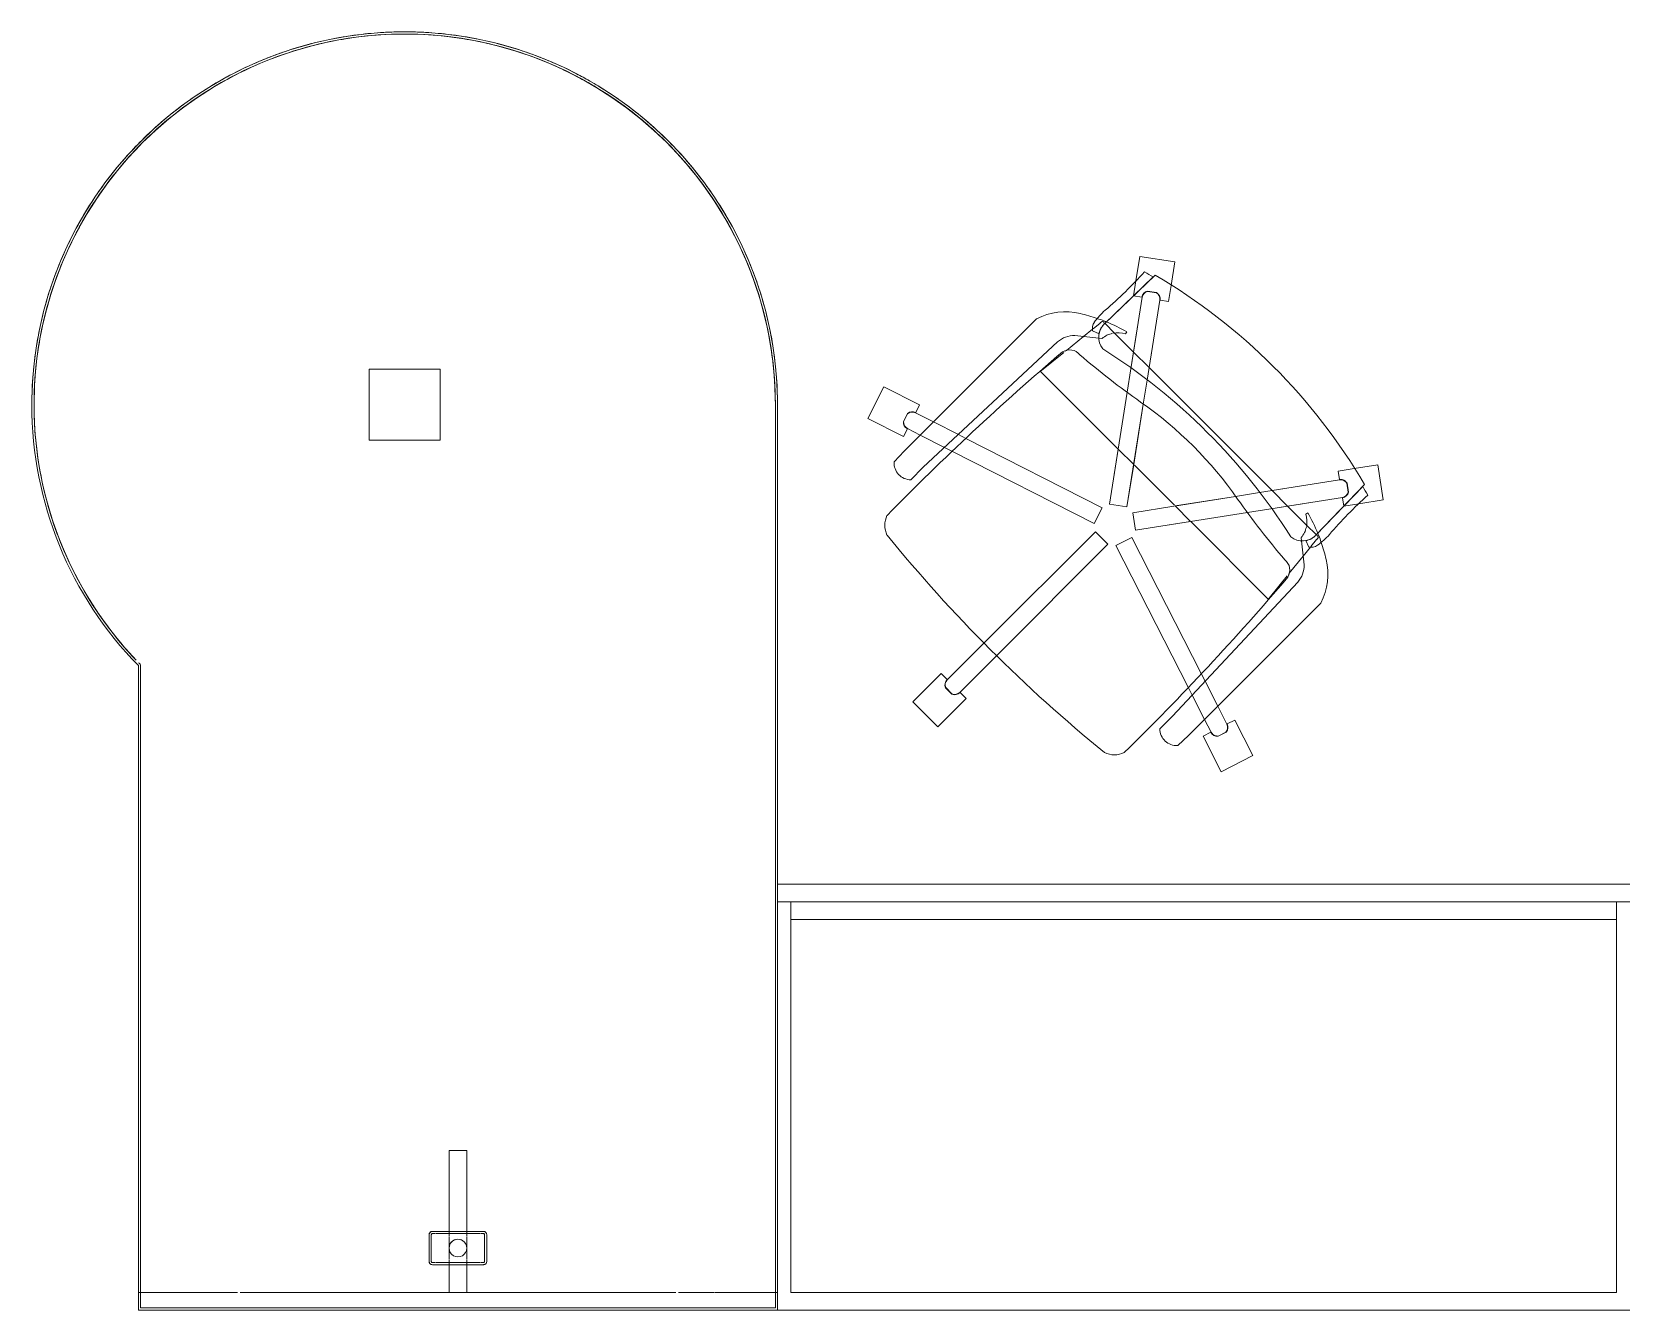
# Model space of a CAD drawing. Header units: inches. Extents: x 0 to 2535, y 0 to 2052.
# Drawn here: x 2379.5 to 2469.2, y 1149.4 to 1221.4 of the extents above; entities that cross this region are included whole.
import ezdxf

# ---------------------------------------------------------------- set-up
doc = ezdxf.new("R2010")
doc.units = ezdxf.units.IN
doc.header["$MEASUREMENT"] = 0
doc.layers.add('I-FURN', color=30, linetype='Continuous', lineweight=9)
doc.layers.add('I-FURN-PNLS', color=30, linetype='Continuous', lineweight=9)

# ---------------------------------------------------------------- blocks, each defined once
blk = doc.blocks.new('Zira Wksta 12 - Type 1-V59-Level 07  POWER _ SIGNAL')
at = {"layer": 'I-FURN'}
for p, q in [((-45.633, 70.112), (-47.609, 69.799)), ((-45.633, 70.112), (-47.609, 69.799)), ((-45.415, 68.734), (-45.633, 70.112)), ((-45.415, 68.734), (-45.633, 70.112)), ((-47.609, 69.799), (-47.399, 68.471)), ((-47.609, 69.799), (-47.399, 68.471)), ((-43.651, 66.325), (-46.501, 69.06)), ((-47.399, 68.471), (-47.257, 67.577)), ((-47.399, 68.471), (-47.257, 67.577)), ((-46.583, 68.074), (-46.075, 68.154)), ((-46.583, 68.074), (-46.075, 68.154)), ((-46.081, 68.143), (-46.575, 68.065)), ((-46.081, 68.143), (-46.575, 68.065)), ((-46.394, 68.957), (-43.651, 66.325)), ((-45.281, 67.89), (-45.415, 68.734)), ((-45.281, 67.89), (-45.415, 68.734)), ((-47.257, 67.577), (-46.78, 67.652)), ((-47.257, 67.577), (-46.78, 67.652)), ((-46.763, 67.655), (-46.161, 63.855)), ((-46.763, 67.655), (-46.047, 63.134)), ((-45.287, 64.729), (-45.775, 67.812)), ((-45.137, 63.781), (-45.775, 67.812)), ((-45.759, 67.814), (-45.282, 67.89)), ((-45.759, 67.814), (-45.282, 67.89)), ((-43.686, 66.33), (-44.221, 65.795)), ((-43.573, 66.443), (-43.625, 66.391)), ((-43.412, 66.366), (-43.543, 66.473)), ((-43.008, 66.039), (-43.404, 66.36)), ((-32.372, 59.148), (-39.824, 66.601)), ((-44.221, 65.795), (-45.287, 64.729)), ((-44.911, 65.864), (-44.829, 65.748)), ((-43.495, 65.495), (-43.337, 65.512)), ((-43.344, 65.751), (-42.982, 65.92)), ((-43.337, 65.512), (-41.988, 65.655)), ((-42.471, 65.604), (-42.972, 66.01)), ((-41.503, 64.82), (-42.471, 65.604)), ((-45.287, 64.729), (-46.161, 63.855)), ((-45.137, 63.781), (-45.287, 64.729)), ((-41.444, 64.772), (-41.503, 64.82)), ((-40.105, 63.688), (-41.358, 64.703)), ((-41.002, 65.293), (-33.448, 58.237)), ((-46.161, 63.855), (-53.093, 56.923)), ((-46.161, 63.855), (-46.047, 63.134)), ((-44.93, 62.472), (-45.137, 63.781)), ((-44.93, 62.472), (-45.137, 63.781)), ((-44.399, 59.288), (-40.049, 63.638)), ((-40.046, 63.641), (-40.105, 63.688)), ((-46.047, 63.134), (-45.835, 61.796)), ((-46.047, 63.134), (-45.835, 61.796)), ((-31.233, 62.774), (-33.237, 61.753)), ((-31.233, 62.774), (-33.237, 61.753)), ((-30.325, 60.992), (-31.233, 62.774)), ((-30.325, 60.992), (-31.233, 62.774)), ((-44.422, 59.265), (-44.93, 62.472)), ((-43.93, 56.159), (-44.93, 62.472)), ((-45.835, 61.796), (-45.296, 58.391)), ((-45.835, 61.796), (-45.29, 58.355)), ((-33.01, 61.308), (-34.018, 60.794)), ((-33.01, 61.308), (-34.018, 60.794)), ((-33.237, 61.753), (-33.018, 61.323)), ((-33.237, 61.753), (-33.018, 61.323)), ((-32.336, 60.809), (-32.563, 61.255)), ((-32.336, 60.809), (-32.563, 61.255)), ((-32.557, 61.266), (-32.323, 60.808)), ((-32.557, 61.266), (-32.323, 60.808)), ((-32.329, 59.971), (-30.325, 60.992)), ((-32.329, 59.971), (-30.325, 60.992)), ((-35.421, 60.079), (-35.851, 59.86)), ((-35.421, 60.079), (-35.851, 59.86)), ((-34.018, 60.794), (-35.421, 60.079)), ((-34.018, 60.794), (-35.421, 60.079)), ((-34.643, 59.353), (-33.274, 60.051)), ((-34.643, 59.353), (-33.274, 60.051)), ((-33.274, 60.051), (-32.556, 60.416)), ((-33.274, 60.051), (-32.556, 60.416)), ((-32.549, 60.401), (-32.329, 59.971)), ((-32.549, 60.401), (-32.329, 59.971)), ((-45.296, 58.391), (-44.422, 59.265)), ((-43.93, 56.159), (-44.422, 59.265)), ((-35.851, 59.86), (-43.522, 55.951)), ((-35.851, 59.86), (-43.522, 55.951)), ((-35.095, 59.123), (-34.643, 59.353)), ((-35.095, 59.123), (-34.643, 59.353)), ((-59.037, 58.371), (-59.35, 56.395)), ((-59.037, 58.371), (-59.35, 56.395)), ((-57.709, 58.16), (-59.037, 58.371)), ((-57.709, 58.16), (-59.037, 58.371)), ((-47.593, 56.094), (-45.332, 58.354)), ((-45.284, 58.314), (-44.917, 56.003)), ((-45.284, 58.314), (-44.917, 56.003)), ((-43.068, 55.06), (-35.095, 59.123)), ((-43.068, 55.06), (-35.095, 59.123)), ((-31.802, 58.537), (-32.372, 59.148)), ((-56.815, 58.019), (-57.709, 58.16)), ((-56.815, 58.019), (-57.709, 58.16)), ((-53.093, 56.923), (-56.893, 57.525)), ((-52.373, 56.809), (-56.893, 57.525)), ((-56.891, 57.542), (-56.815, 58.019)), ((-56.891, 57.542), (-56.815, 58.019)), ((-33.448, 58.237), (-32.741, 57.53)), ((-58.298, 57.263), (-55.563, 54.413)), ((-55.563, 54.413), (-58.195, 57.155)), ((-57.392, 56.837), (-57.312, 57.345)), ((-57.392, 56.837), (-57.312, 57.345)), ((-57.303, 57.337), (-57.381, 56.843)), ((-57.303, 57.337), (-57.381, 56.843)), ((-57.128, 56.044), (-57.052, 56.52)), ((-57.128, 56.044), (-57.052, 56.52)), ((-57.05, 56.537), (-53.967, 56.049)), ((-57.05, 56.537), (-53.02, 55.899)), ((-53.093, 56.923), (-53.967, 56.049)), ((-52.373, 56.809), (-53.093, 56.923)), ((-51.034, 56.597), (-52.373, 56.809)), ((-51.034, 56.597), (-52.373, 56.809)), ((-47.629, 56.058), (-51.034, 56.597)), ((-45.241, 55.679), (-51.034, 56.597)), ((-59.35, 56.395), (-57.972, 56.177)), ((-59.35, 56.395), (-57.972, 56.177)), ((-57.972, 56.177), (-57.128, 56.043)), ((-57.972, 56.177), (-57.128, 56.043)), ((-54.986, 55.591), (-55.102, 55.672)), ((-53.967, 56.049), (-55.033, 54.983)), ((-53.967, 56.049), (-53.02, 55.899)), ((-53.02, 55.899), (-51.71, 55.691)), ((-53.02, 55.899), (-51.71, 55.691)), ((-51.71, 55.691), (-48.503, 55.184)), ((-51.71, 55.691), (-45.397, 54.692)), ((-48.503, 55.184), (-47.629, 56.058)), ((-45.241, 55.679), (-47.629, 56.058)), ((-45.397, 54.692), (-45.241, 55.679)), ((-45.397, 54.692), (-45.241, 55.679)), ((-44.917, 56.003), (-43.93, 56.159)), ((-44.917, 56.003), (-43.93, 56.159)), ((-43.522, 55.951), (-43.068, 55.06)), ((-43.522, 55.951), (-43.068, 55.06)), ((-55.033, 54.983), (-55.569, 54.447)), ((-52.876, 50.811), (-48.503, 55.184)), ((-48.503, 55.184), (-45.397, 54.692)), ((-55.711, 54.305), (-55.605, 54.174)), ((-55.629, 54.387), (-55.681, 54.335)), ((-55.598, 54.166), (-55.277, 53.769)), ((-55.158, 53.744), (-54.99, 54.106)), ((-54.894, 52.75), (-54.75, 54.098)), ((-54.75, 54.098), (-54.734, 54.257)), ((-45.19, 54.284), (-49.098, 46.613)), ((-45.19, 54.284), (-49.098, 46.613)), ((-48.361, 45.856), (-44.299, 53.83)), ((-48.361, 45.856), (-44.299, 53.83)), ((-44.299, 53.83), (-45.19, 54.284)), ((-44.299, 53.83), (-45.19, 54.284)), ((-43.14, 54.609), (-43.847, 53.902)), ((-43.14, 54.609), (-43.847, 53.902)), ((-43.847, 53.902), (-37.604, 47.658)), ((-43.847, 53.902), (-37.604, 47.658)), ((-36.897, 48.366), (-43.14, 54.609)), ((-36.897, 48.366), (-43.14, 54.609)), ((-55.248, 53.734), (-54.842, 53.233)), ((-54.842, 53.233), (-54.058, 52.265)), ((-54.058, 52.265), (-54.01, 52.205)), ((-53.941, 52.12), (-52.927, 50.867)), ((-47.475, 44.21), (-54.531, 51.764)), ((-55.839, 50.586), (-48.386, 43.133)), ((-52.927, 50.867), (-52.879, 50.808)), ((-37.604, 47.658), (-35.505, 45.559)), ((-37.604, 47.658), (-35.505, 45.559)), ((-34.798, 46.266), (-36.897, 48.366)), ((-34.798, 46.266), (-36.897, 48.366)), ((-49.098, 46.613), (-49.318, 46.182)), ((-49.098, 46.613), (-49.318, 46.182)), ((-34.444, 46.62), (-34.786, 46.278)), ((-34.444, 46.62), (-34.786, 46.278)), ((-32.853, 45.029), (-34.444, 46.62)), ((-32.853, 45.029), (-34.444, 46.62)), ((-49.318, 46.182), (-50.032, 44.779)), ((-49.318, 46.182), (-50.032, 44.779)), ((-48.591, 45.405), (-48.361, 45.856)), ((-48.591, 45.405), (-48.361, 45.856)), ((-35.063, 45.471), (-34.709, 45.824)), ((-35.063, 45.471), (-34.709, 45.824)), ((-34.697, 45.822), (-35.061, 45.459)), ((-34.697, 45.822), (-35.061, 45.459)), ((-49.289, 44.036), (-48.591, 45.405)), ((-49.289, 44.036), (-48.591, 45.405)), ((-35.517, 45.547), (-35.858, 45.206)), ((-35.517, 45.547), (-35.858, 45.206)), ((-35.858, 45.206), (-34.267, 43.615)), ((-35.858, 45.206), (-34.267, 43.615)), ((-34.267, 43.615), (-32.853, 45.029)), ((-34.267, 43.615), (-32.853, 45.029)), ((-50.991, 43.999), (-52.013, 41.994)), ((-50.991, 43.999), (-52.013, 41.994)), ((-50.561, 43.78), (-50.991, 43.999)), ((-50.561, 43.78), (-50.991, 43.999)), ((-50.032, 44.779), (-50.546, 43.772)), ((-50.032, 44.779), (-50.546, 43.772)), ((-49.655, 43.318), (-49.289, 44.036)), ((-49.655, 43.318), (-49.289, 44.036)), ((-46.768, 43.503), (-47.475, 44.21)), ((-50.046, 43.085), (-50.504, 43.319)), ((-50.046, 43.085), (-50.504, 43.319)), ((-50.493, 43.325), (-50.048, 43.098)), ((-50.493, 43.325), (-50.048, 43.098)), ((-50.231, 41.086), (-49.209, 43.091)), ((-50.231, 41.086), (-49.209, 43.091)), ((-49.209, 43.091), (-49.64, 43.31)), ((-49.209, 43.091), (-49.64, 43.31)), ((-48.386, 43.133), (-47.775, 42.563)), ((-52.013, 41.994), (-50.231, 41.086)), ((-52.013, 41.994), (-50.231, 41.086)), ((-53, 17), (-53, 13)), ((-49, 17), (-53, 17)), ((-53, 17), (-49, 17)), ((-53, 13), (-53, 17)), ((-49, 13), (-49, 17)), ((-49, 17), (-49, 13)), ((-53, 13), (-49, 13)), ((-49, 13), (-53, 13))]:
    blk.add_line(p, q, dxfattribs=at)
for centre, radius, start, end in [((-29.906, 40.669), 32.885, 120.30746, 149.69597), ((-29.599, 40.358), 33.165, 119.44776, 120.42343), ((-25.848, 87.609), 27.198, 222.48818, 229.01435), ((-46.177, 67.748), 0.406, 62.90411, 76.38014), ((-46.177, 67.748), 0.406, 9, 76.38014), ((-46.161, 67.756), 0.407, 8.16515, 77.83485), ((-46.161, 67.756), 0.407, 8.16515, 77.83485), ((-46.379, 67.722), 0.407, 120.16515, 189.83485), ((-46.379, 67.722), 0.407, 175.90091, 189.83485), ((-46.379, 67.722), 0.407, 148.03303, 175.90091), ((-46.362, 67.719), 0.406, 121.61986, 189), ((-46.362, 67.719), 0.406, 162.04795, 189), ((-46.362, 67.719), 0.406, 121.61986, 162.04795), ((-46.379, 67.722), 0.407, 134.09909, 148.03303), ((-46.379, 67.722), 0.407, 120.16515, 134.09909), ((-46.177, 67.748), 0.406, 9, 62.90411), ((-40.114, 57.534), 9.612, 112.2631, 119.93341), ((-40.114, 57.534), 9.612, 111.63933, 112.07299), ((-46.139, 64.255), 3.739, 35.09358, 49.01435), ((-44.381, 65.565), 1.054, 10.20015, 46.17861), ((-44.381, 65.565), 1.054, 320.95537, 46.17861), ((-40.114, 57.534), 9.612, 108.99641, 111.49061), ((-40.114, 57.534), 9.612, 103.04781, 108.99641), ((-43.581, 66.052), 0.613, 347.54268, 35.09358), ((-41.464, 63.358), 3.634, 63.17893, 103.04781), ((-44.403, 64.433), 1.382, 79.01874, 107.94966), ((-44.403, 64.433), 1.382, 50.08783, 77.4248), ((-41.937, 64.271), 1.385, 47.80127, 92.10784), ((-25.52, 36.282), 33.832, 122.22846, 147.77154), ((-70.246, 97.016), 42.842, 304.97666, 310.76994), ((-41.678, 64.088), 0.763, 59.23375, 140.76625), ((-140.947, -52.03), 153.519, 44.47495, 49.52132), ((-32.965, 43.727), 22.194, 124.97666, 145.02334), ((-32.828, 60.963), 0.407, 48.16515, 117.83485), ((-32.828, 60.963), 0.407, 48.16515, 117.83485), ((-32.826, 60.946), 0.406, 90.04795, 117), ((-32.826, 60.946), 0.406, 49.61986, 117), ((-32.826, 60.946), 0.406, 49.61986, 90.04795), ((-32.741, 60.778), 0.406, 297, 4.38014), ((-32.741, 60.778), 0.406, 297, 310.47603), ((-32.728, 60.766), 0.407, 296.16515, 5.83485), ((-32.728, 60.766), 0.407, 296.16515, 5.83485), ((-32.741, 60.778), 0.406, 310.47603, 350.90411), ((-32.741, 60.778), 0.406, 350.90411, 4.38014), ((-32.756, 58.485), 0.956, 270.89014, 3.10986), ((-56.96, 57.141), 0.407, 80.16515, 149.83485), ((-56.96, 57.141), 0.407, 80.16515, 149.83485), ((-56.957, 57.124), 0.406, 81, 148.38014), ((-56.957, 57.124), 0.406, 81, 148.38014), ((-29.596, 40.361), 33.165, 149.57657, 150.55224), ((-76.847, 36.61), 27.198, 40.98565, 47.51182), ((-56.995, 56.923), 0.407, 192.16515, 261.83485), ((-56.995, 56.923), 0.407, 192.16515, 261.83485), ((-56.986, 56.938), 0.406, 193.61986, 261), ((-56.986, 56.938), 0.406, 193.61986, 261), ((-46.772, 50.876), 9.612, 150.06659, 157.7369), ((-53.671, 55.165), 1.382, 162.05034, 190.98126), ((-86.254, 81.008), 42.842, 319.23006, 325.02334), ((-53.671, 55.165), 1.382, 192.5752, 219.91217), ((-32.593, 54.971), 1.314, 335.04325, 24.95675), ((-53.494, 56.9), 3.739, 220.98565, 234.90642), ((-46.772, 50.876), 9.612, 161.00359, 166.95219), ((-46.772, 50.876), 9.612, 158.50939, 161.00359), ((-46.772, 50.876), 9.612, 157.92701, 158.36067), ((-55.291, 54.343), 0.613, 234.90642, 282.45732), ((-54.803, 55.143), 1.054, 223.82139, 259.79985), ((-54.803, 55.143), 1.054, 223.82139, 309.04463), ((-97.293, 108.055), 84.963, 309.14745, 320.85255), ((-52.596, 52.226), 3.634, 166.95219, 206.82107), ((-53.326, 52.44), 0.763, 129.23375, 210.76625), ((-53.509, 52.699), 1.385, 177.89216, 222.19873), ((62.792, 151.709), 153.519, 220.47868, 225.52505), ((-35.085, 45.979), 0.406, 31.52397, 45), ((-35.085, 45.979), 0.406, 337.61986, 45), ((-35.069, 45.987), 0.407, 336.16515, 45.83485), ((-35.069, 45.987), 0.407, 336.16515, 45.83485), ((-35.085, 45.979), 0.406, 351.09589, 31.52397), ((-35.085, 45.979), 0.406, 337.61986, 351.09589), ((-35.225, 45.831), 0.407, 224.16515, 293.83485), ((-35.225, 45.831), 0.407, 224.16515, 293.83485), ((-35.217, 45.847), 0.406, 225, 238.47603), ((-35.217, 45.847), 0.406, 225, 292.38014), ((-35.217, 45.847), 0.406, 238.47603, 278.90411), ((-35.217, 45.847), 0.406, 278.90411, 292.38014), ((-50.201, 43.59), 0.407, 152.16515, 221.83485), ((-50.201, 43.59), 0.407, 152.16515, 221.83485), ((-50.184, 43.588), 0.406, 153, 220.38014), ((-50.184, 43.588), 0.406, 166.47603, 206.90411), ((-50.184, 43.588), 0.406, 153, 166.47603), ((-50.184, 43.588), 0.406, 206.90411, 220.38014), ((-50.017, 43.503), 0.406, 265.61986, 333), ((-50.017, 43.503), 0.406, 265.61986, 319.52397), ((-50.005, 43.49), 0.407, 264.16515, 333.83485), ((-50.005, 43.49), 0.407, 264.16515, 333.83485), ((-50.017, 43.503), 0.406, 319.52397, 333), ((-47.723, 43.518), 0.956, 266.89014, 359.10986), ((-44.209, 43.355), 1.314, 245.04325, 294.95675)]:
    blk.add_arc(centre, radius, start, end, dxfattribs=at)
at = {"layer": 'I-FURN-PNLS'}
for p, q in [((-24, 36), (-24, 84)), ((-24, 84), (-24, 36)), ((-24, 36), (-24, 84)), ((-24, 84), (-24, 36)), ((-24, 36), (-24, 84)), ((-23, 83.25), (-23, 84)), ((-23, 84), (-23, 83.25)), ((-23, 84), (-23, 83.25)), ((-23, 83.25), (-23, 84)), ((0, 84), (0, 36)), ((0, 36), (0, 84)), ((0, 84), (0, 36)), ((0, 36), (0, 84)), ((0, 84), (0, 36)), ((-23, 36.75), (-23, 83.25)), ((-23, 83.25), (-23, 36.75)), ((-22, 83.25), (-23, 83.25)), ((-22, 83.25), (-23, 83.25)), ((-1, 83.25), (-23, 83.25)), ((-23, 83.25), (-23, 36.75)), ((-23, 36.75), (-23, 83.25)), ((-23, 83.25), (-1, 83.25)), ((-23, 36.75), (-23, 83.25)), ((-23, 83.25), (-23, 36.75)), ((-23, 83.25), (-1, 83.25)), ((-1, 83.25), (-23, 83.25)), ((-22, 36.75), (-22, 83.25)), ((-22, 83.25), (-22, 36.75)), ((-1, 83.25), (-22, 83.25)), ((-1, 83.25), (-22, 83.25)), ((-22, 36.75), (-22, 83.25)), ((-22, 83.25), (-22, 36.75)), ((-1, 36.75), (-1, 83.25)), ((-1, 83.25), (-1, 36.75)), ((-1, 36.75), (-1, 83.25)), ((-1, 83.25), (-1, 36.75)), ((-1, 83.25), (-1, 36.75)), ((-1, 36.75), (-1, 83.25)), ((-23, 36.75), (-22, 36.75)), ((-22, 36.75), (-23, 36.75)), ((-23, 36.75), (-1, 36.75)), ((-1, 36.75), (-23, 36.75)), ((-23, 36), (-23, 36.75)), ((-23, 36.75), (-23, 36)), ((-1, 36.75), (-23, 36.75)), ((-23, 36.75), (-23, 36)), ((-23, 36), (-23, 36.75)), ((-23, 36.75), (-1, 36.75)), ((-22, 36.75), (-1, 36.75)), ((-1, 36.75), (-22, 36.75)), ((0, 36), (-51, 36)), ((0, 36), (-51, 36)), ((0, 36), (-51, 36)), ((-24, 36), (-51, 36)), ((-51, 35.875), (-0.126, 35.875)), ((-0.126, 35.875), (-51, 35.875)), ((-0.126, 35.875), (-51, 35.875)), ((-51, 35.875), (-0.126, 35.875)), ((0, 36), (-24, 36)), ((-24, 36), (0, 36)), ((0, 36), (-24, 36)), ((-24, 36), (-23, 36)), ((-23, 36), (-24, 36)), ((0, 36), (-24, 36)), ((-23, 36), (0, 36)), ((-1, 36), (-23, 36)), ((0, 36), (-1, 36)), ((-1, 36), (-1, 35.877)), ((0, 36), (-1, 36)), ((-1, 36), (0, 36)), ((-1, 35.877), (-1, 36)), ((-1, 35.875), (-1, 32.44)), ((-1, 32.44), (-1, 35.875)), ((-0.125, 35.875), (-0.125, 0.125)), ((-0.125, 0.125), (-0.125, 35.875)), ((-0.125, 0.125), (-0.125, 35.875)), ((-0.125, 35.875), (-0.125, 0.125)), ((0, 0), (0, 36)), ((0, 0), (0, 36)), ((0, 0), (0, 36)), ((0, 36), (0, 0)), ((0, 0), (0, 36)), ((0, 36), (0, 0)), ((-1, 32.402), (-1, 30.417)), ((-1, 30.417), (-1, 32.402)), ((-1, 30.262), (-1, 5.738)), ((-1, 18.5), (-1, 30.262)), ((-4.437, 19.437), (-4.437, 16.562)), ((-4.437, 16.562), (-4.437, 19.437)), ((-4.312, 19.437), (-4.312, 19.29)), ((-4.312, 19.29), (-4.312, 19.437)), ((-4.312, 19.255), (-4.312, 16.745)), ((-4.312, 16.745), (-4.312, 19.255)), ((-2.75, 19.625), (-4.25, 19.625)), ((-4.25, 19.625), (-2.75, 19.625)), ((-4.182, 19.5), (-4.25, 19.5)), ((-4.25, 19.5), (-4.182, 19.5)), ((-2.833, 19.5), (-4.167, 19.5)), ((-4.167, 19.5), (-2.833, 19.5)), ((-2.75, 19.5), (-2.818, 19.5)), ((-2.818, 19.5), (-2.75, 19.5)), ((-2.687, 19.29), (-2.687, 19.437)), ((-2.687, 19.437), (-2.687, 19.29)), ((-2.687, 16.745), (-2.687, 19.255)), ((-2.687, 19.255), (-2.687, 16.745)), ((-2.562, 16.562), (-2.562, 19.437)), ((-2.562, 19.437), (-2.562, 16.562)), ((-9, 18.5), (-9, 17.5)), ((-5.891, 18.5), (-9, 18.5)), ((-9, 18.5), (-5.891, 18.5)), ((-9, 17.5), (-9, 18.5)), ((-4.437, 18.5), (-5.868, 18.5)), ((-5.868, 18.5), (-4.437, 18.5)), ((-4.312, 18.5), (-4.437, 18.5)), ((-4.437, 18.5), (-4.312, 18.5)), ((-4.152, 18.5), (-4.312, 18.5)), ((-4.312, 18.5), (-4.152, 18.5)), ((-3.644, 18.5), (-4.112, 18.5)), ((-4.112, 18.5), (-3.644, 18.5)), ((-3.361, 18.5), (-3.639, 18.5)), ((-3.639, 18.5), (-3.361, 18.5)), ((-2.888, 18.5), (-3.356, 18.5)), ((-3.356, 18.5), (-2.888, 18.5)), ((-2.687, 18.5), (-2.848, 18.5)), ((-2.848, 18.5), (-2.687, 18.5)), ((-2.563, 18.5), (-2.687, 18.5)), ((-2.687, 18.5), (-2.563, 18.5)), ((-1, 18.5), (-2.562, 18.5)), ((-2.562, 18.5), (-1, 18.5)), ((-1, 17.5), (-1, 18.5)), ((-1, 18.5), (-1, 17.5)), ((-1, 17.5), (-1, 18.5)), ((-9, 17.5), (-7.549, 17.5)), ((-7.549, 17.5), (-9, 17.5)), ((-7.527, 17.5), (-4.437, 17.5)), ((-4.437, 17.5), (-7.527, 17.5)), ((-4.437, 17.5), (-4.312, 17.5)), ((-4.312, 17.5), (-4.437, 17.5)), ((-4.312, 17.5), (-4.152, 17.5)), ((-4.152, 17.5), (-4.312, 17.5)), ((-4.112, 17.5), (-3.644, 17.5)), ((-3.644, 17.5), (-4.112, 17.5)), ((-3.639, 17.5), (-3.361, 17.5)), ((-3.361, 17.5), (-3.639, 17.5)), ((-3.356, 17.5), (-2.888, 17.5)), ((-2.888, 17.5), (-3.356, 17.5)), ((-2.848, 17.5), (-2.687, 17.5)), ((-2.687, 17.5), (-2.848, 17.5)), ((-2.687, 17.5), (-2.562, 17.5)), ((-2.562, 17.5), (-2.687, 17.5)), ((-2.562, 17.5), (-1, 17.5)), ((-1, 17.5), (-2.562, 17.5)), ((-1, 5.738), (-1, 17.5)), ((-4.312, 16.71), (-4.312, 16.562)), ((-4.312, 16.562), (-4.312, 16.71)), ((-4.25, 16.5), (-4.182, 16.5)), ((-4.182, 16.5), (-4.25, 16.5)), ((-4.25, 16.375), (-2.75, 16.375)), ((-2.75, 16.375), (-4.25, 16.375)), ((-4.167, 16.5), (-2.833, 16.5)), ((-2.833, 16.5), (-4.167, 16.5)), ((-2.818, 16.5), (-2.75, 16.5)), ((-2.75, 16.5), (-2.818, 16.5)), ((-2.687, 16.562), (-2.687, 16.71)), ((-2.687, 16.71), (-2.687, 16.562)), ((-1, 5.583), (-1, 3.598)), ((-1, 3.598), (-1, 5.583)), ((-1, 3.566), (-1, 0.125)), ((-1, 0.125), (-1, 3.566)), ((-0.125, 0.125), (-36.354, 0.125)), ((-36.354, 0.125), (-0.125, 0.125)), ((-36.354, 0.125), (-0.125, 0.125)), ((-0.125, 0.125), (-36.354, 0.125)), ((-36.303, 0), (0, 0)), ((-1, 0.122), (-1, 0)), ((-1, 0), (-1, 0.122)), ((-36.303, 0), (0, 0)), ((-36.303, 0), (0, 0)), ((0, 0), (-36.303, 0)), ((-1, 0), (0, 0)), ((0, 0), (-1, 0))]:
    blk.add_line(p, q, dxfattribs=at)
for centre, radius, start, end in [((-51, 15), 21, 90, 270), ((-51, 15), 21, 90, 270), ((-51, 15), 20.875, 90, 180), ((-51, 15), 20.875, 90, 180), ((-51, 15), 20.875, 90, 130.90909), ((-51, 15), 21, 90, 98.38202), ((-51, 15), 21, 90, 98.38202), ((-51, 15), 20.875, 90, 98.18182), ((-51, 15), 20.875, 98.18182, 139.09091), ((-51, 15), 21, 106.76444, 110.10307), ((-51, 15), 21, 106.76444, 110.10307), ((-51, 15), 21, 101.16837, 106.76444), ((-51, 15), 21, 101.16837, 106.76444), ((-51, 15), 21, 98.38202, 101.16837), ((-51, 15), 21, 98.38202, 101.16837), ((-51, 15), 21, 110.10307, 115.14733), ((-51, 15), 21, 110.10307, 115.14733), ((-51, 15), 21, 118.71869, 123.53081), ((-51, 15), 21, 118.71869, 123.53081), ((-51, 15), 21, 115.14733, 118.71869), ((-51, 15), 21, 115.14733, 118.71869), ((-51, 15), 21, 123.53081, 127.22796), ((-51, 15), 21, 123.53081, 127.22796), ((-51, 15), 21, 127.22796, 131.91499), ((-51, 15), 21, 127.22796, 131.91499), ((-51, 15), 20.875, 130.90909, 139.09091), ((-51, 15), 21, 131.91499, 135.6889), ((-51, 15), 21, 131.91499, 135.6889), ((-51, 15), 21, 135.6889, 140.30003), ((-51, 15), 21, 135.6889, 140.30003), ((-51, 15), 20.875, 139.09091, 163.63636), ((-51, 15), 20.875, 139.09091, 147.27273), ((-51, 15), 21, 140.30003, 144.12384), ((-51, 15), 21, 140.30003, 144.12384), ((-51, 15), 21, 144.12384, 148.68613), ((-51, 15), 21, 144.12384, 148.68613), ((-51, 15), 20.875, 147.27273, 155.45455), ((-51, 15), 21, 150.28592, 152.54318), ((-51, 15), 21, 150.28592, 152.54318), ((-51, 15), 21, 148.68613, 150.2368), ((-51, 15), 21, 148.68613, 150.2368), ((-51, 15), 21, 152.54318, 157.07354), ((-51, 15), 21, 152.54318, 157.07354), ((-51, 15), 20.875, 155.45455, 180), ((-51, 15), 21, 159.046, 160.95245), ((-51, 15), 21, 159.046, 160.95245), ((-51, 15), 21, 157.07354, 158.94016), ((-51, 15), 21, 157.07354, 158.94016), ((-51, 15), 21, 160.95245, 165.46261), ((-51, 15), 21, 160.95245, 165.46261), ((-51, 15), 20.875, 163.63636, 171.81818), ((-51, 15), 21, 165.46261, 169.35484), ((-51, 15), 21, 165.46261, 169.35484), ((-51, 15), 21, 169.35484, 173.85378), ((-51, 15), 21, 169.35484, 173.85378), ((-4.25, 19.437), 0.187, 90, 180), ((-4.25, 19.437), 0.187, 165, 180), ((-4.25, 19.437), 0.187, 90, 165), ((-4.25, 19.437), 0.0625, 135, 180), ((-4.25, 19.437), 0.0625, 165, 180), ((-4.25, 19.437), 0.0625, 120, 165), ((-4.25, 19.437), 0.0625, 120, 135), ((-4.25, 19.437), 0.0625, 90, 120), ((-4.25, 19.437), 0.0625, 105, 120), ((-4.25, 19.437), 0.0625, 90, 105), ((-2.75, 19.437), 0.188, 360, 90), ((-2.75, 19.437), 0.187, 15, 90), ((-2.75, 19.437), 0.0625, 75, 90), ((-2.75, 19.437), 0.0625, 0, 90), ((-2.75, 19.437), 0.0625, 45, 75), ((-2.75, 19.437), 0.0625, 30, 45), ((-2.75, 19.437), 0.0625, 15, 30), ((-2.75, 19.437), 0.0625, 360, 15), ((-2.75, 19.437), 0.187, 0, 15), ((-51, 15), 20.875, 171.81818, 180), ((-3.5, 18), 0.5, 90, 270), ((-3.5, 18), 0.5, 150, 270), ((-3.5, 18), 0.5, 90, 150), ((-3.5, 18), 0.5, 270, 90), ((-3.5, 18), 0.5, 270, 90), ((-51, 15), 21, 173.85378, 177.75233), ((-51, 15), 21, 173.85378, 177.75233), ((-4.25, 16.562), 0.187, 180, 270), ((-4.25, 16.562), 0.188, 180, 195), ((-4.25, 16.562), 0.187, 195, 270), ((-4.25, 16.562), 0.0625, 180, 195), ((-4.25, 16.562), 0.0625, 180, 240), ((-4.25, 16.562), 0.0625, 195, 210), ((-4.25, 16.562), 0.0625, 210, 225), ((-4.25, 16.562), 0.0625, 225, 240), ((-4.25, 16.562), 0.0625, 240, 270), ((-4.25, 16.562), 0.0625, 240, 270), ((-2.75, 16.562), 0.187, 270, 0), ((-2.75, 16.562), 0.0625, 270, 0), ((-2.75, 16.562), 0.188, 270, 345), ((-2.75, 16.562), 0.0625, 270, 300), ((-2.75, 16.562), 0.0625, 300, 315), ((-2.75, 16.562), 0.0625, 315, 330), ((-2.75, 16.562), 0.0625, 330, 345), ((-2.75, 16.562), 0.0625, 345, 0), ((-2.75, 16.562), 0.187, 345, 0), ((-51, 15), 21, 177.75233, 180), ((-51, 15), 21, 177.75233, 180), ((-51, 15), 21, 180, 182.24767), ((-51, 15), 21, 180, 182.24767), ((-51, 15), 20.875, 180, 188.18182), ((-51, 15), 20.875, 180, 270), ((-51, 15), 20.875, 180, 270), ((-51, 15), 20.875, 180, 188.18182), ((-51, 15), 21, 182.24767, 186.14622), ((-51, 15), 21, 182.24767, 186.14622), ((-51, 15), 21, 186.14622, 190.64516), ((-51, 15), 21, 186.14622, 190.64516), ((-51, 15), 20.875, 188.18182, 204.54545), ((-51, 15), 20.875, 188.18182, 196.36364), ((-51, 15), 21, 190.64516, 194.53739), ((-51, 15), 21, 190.64516, 194.53739), ((-51, 15), 21, 194.53739, 199.04755), ((-51, 15), 21, 194.53739, 199.04755), ((-51, 15), 20.875, 196.36364, 212.72727), ((-51, 15), 21, 199.04755, 201.05984), ((-51, 15), 21, 199.04755, 201.05984), ((-51, 15), 21, 201.13026, 202.92646), ((-51, 15), 21, 201.13026, 202.92646), ((-51, 15), 21, 202.92646, 207.45682), ((-51, 15), 21, 202.92646, 207.45682), ((-51, 15), 20.875, 204.54545, 212.72727), ((-51, 15), 21, 207.45682, 211.31387), ((-51, 15), 21, 207.45682, 211.31387), ((-51, 15), 21, 211.31387, 215.87616), ((-51, 15), 21, 211.31387, 215.87616), ((-51, 15), 20.875, 212.72727, 237.27273), ((-51, 15), 20.875, 212.72727, 229.09091), ((-51, 15), 21, 215.87616, 219.69997), ((-51, 15), 21, 215.87616, 219.69997), ((-51, 15), 21, 219.69997, 224.3111), ((-51, 15), 21, 219.69997, 224.3111), ((-51, 15), 21, 224.3111, 228.08501), ((-51, 15), 21, 224.3111, 228.08501), ((-51, 15), 21, 270, 314.41531), ((-51, 15), 20.875, 314.12733, 314.36622), ((-51, 15), 20.875, 314.12733, 314.36622), ((-51, 15), 20.875, 314.12733, 314.36622), ((-51, 15), 20.875, 314.12733, 314.36622), ((-51, 15), 20.875, 314.36622, 314.5552), ((-51, 15), 20.875, 314.36622, 314.5552), ((-51, 15), 20.875, 314.36622, 314.5552), ((-51, 15), 20.875, 314.36622, 314.5552), ((-51, 15), 21, 228.08501, 232.77204), ((-51, 15), 21, 228.08501, 232.77204), ((-51, 15), 20.875, 229.09091, 245.45455), ((-51, 15), 21, 270, 314.41531), ((-51, 15), 21, 270, 314.41531), ((-51, 15), 21, 270, 314.41531), ((-51, 15), 20.875, 270, 313.60546), ((-51, 15), 20.875, 270, 313.60546), ((-51, 15), 20.875, 284.85173, 313.60546), ((-51, 15), 20.875, 307.12933, 313.60546), ((-51, 15), 21, 232.77204, 236.46919), ((-51, 15), 21, 232.77204, 236.46919), ((-51, 15), 20.875, 299.70347, 307.12933), ((-51, 15), 21, 236.46919, 241.28131), ((-51, 15), 21, 236.46919, 241.28131), ((-51, 15), 20.875, 237.27273, 270), ((-51, 15), 21, 241.28131, 244.85267), ((-51, 15), 21, 241.28131, 244.85267), ((-51, 15), 20.875, 284.85173, 299.70347), ((-51, 15), 21, 244.85267, 249.89693), ((-51, 15), 21, 244.85267, 249.89693), ((-51, 15), 20.875, 245.45455, 253.63636), ((-51, 15), 21, 249.89693, 253.23556), ((-51, 15), 21, 249.89693, 253.23556), ((-51, 15), 21, 253.23556, 258.83163), ((-51, 15), 21, 253.23556, 258.83163), ((-51, 15), 20.875, 253.63636, 261.81818), ((-51, 15), 20.875, 270, 284.85173), ((-51, 15), 20.875, 277.42587, 284.85173), ((-51, 15), 21, 258.83163, 261.61798), ((-51, 15), 21, 258.83163, 261.61798), ((-51, 15), 21, 261.61798, 270), ((-51, 15), 21, 261.61798, 270), ((-51, 15), 20.875, 261.81818, 270), ((-51, 15), 20.875, 270, 277.42587)]:
    blk.add_arc(centre, radius, start, end, dxfattribs=at)

msp = doc.modelspace()

# ---------------------------------------------------------------- block references
at = {"layer": 'I-FURN', "rotation": 270.0000000000002}
msp.add_blockref('Zira Wksta 12 - Type 1-V59-Level 07  POWER _ SIGNAL', (2385.543, 1149.437), dxfattribs=at)

doc.saveas('drawing.dxf')
